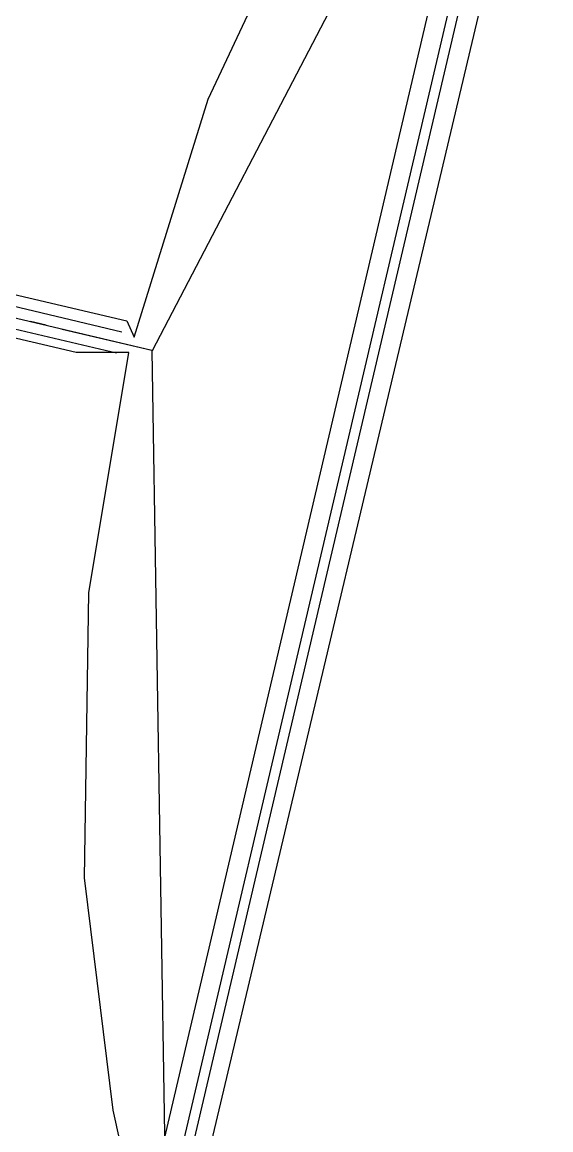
# Model space of a CAD drawing. Header units: feet. Extents: x -84 to 198, y -22 to 181.
# Drawn here: x 127.98 to 136, y 61.1 to 77.9 of the extents above; entities that cross this region are included whole.
import ezdxf

# ---------------------------------------------------------------- set-up
doc = ezdxf.new("R2010")
doc.units = ezdxf.units.FT
doc.layers.add('A-AREA-UNIDAD', color=30, linetype='CONTINUOUS')
doc.layers.add('A-LINEA', color=7, linetype='CONTINUOUS')

msp = doc.modelspace()

# ---------------------------------------------------------------- linework, layer by layer
at = {"layer": 'A-AREA-UNIDAD'}
for points in [[(105.232, 79.2889), (117.472, 76.4089), (117.568, 75.9644), (119.328, 75.7689), (129.568, 73.3689), (129.68, 73.12), (130.8, 76.7289), (132.288, 79.8933)], [(106.912, 44.2844), (121.84, 40.7289), (122.56, 40.7289), (122.592, 39.68), (121.632, 38.0089), (126.752, 36.8356), (126.912, 36.64), (128.4, 39.4844), (129.632, 42.7556), (130.48, 46.1689), (130.88, 49.28), (130.96, 51.9644), (130.72, 55.2533), (129.36, 61.4044), (128.928, 64.9244), (128.992, 69.2444), (129.6, 72.8889), (128.8, 72.8889), (118.048, 75.4133), (118, 75.6444), (117.472, 75.7689), (116.288, 75.6444), (104.448, 78.4889)]]:
    msp.add_lwpolyline(points, dxfattribs=at)
at = {"layer": 'A-LINEA'}
for p, q in [((136.6481, 85.3763), (130.3393, 58.7828)), ((135.8181, 85.2106), (129.7083, 59.1515)), ((136.0668, 84.9887), (130.0297, 59.2399)), ((136.1961, 84.8822), (129.9544, 72.9124)), ((136.1961, 84.8822), (130.1969, 59.2823)), ((136.1961, 84.8822), (130.1969, 59.2823)), ((118.24, 75.8711), (129.4933, 73.2044)), ((118.16, 75.5378), (129.4133, 72.8844)), ((128.1067, 73.3644), (128.3467, 73.3111)), ((128.5867, 73.2444), (129.9467, 72.9244)), ((129.949, 72.916), (130.1671, 59.4183))]:
    msp.add_line(p, q, dxfattribs=at)
for points in [[(137.56, 101.5111), (135.7467, 97.9511), (132.9467, 93.1644), (129.2133, 94.0444), (125.48, 94.9378), (124.7867, 91.9644), (124.4, 90.3378), (124.08, 90.4178), (123.04, 90.6578), (121.7867, 90.9511), (118.2, 75.6978), (129.9467, 72.9244)], [(123.9467, 43.9511), (123.92, 47.9511), (123.56, 53.4844), (119.8267, 54.3644), (116.1067, 55.2444), (116.8, 58.2178), (117.1867, 59.8444), (116.8667, 59.9111), (115.8267, 60.1644), (114.5867, 60.4578), (118.2, 75.6978), (129.9467, 72.9244)]]:
    msp.add_lwpolyline(points, dxfattribs=at)

doc.saveas('drawing.dxf')
